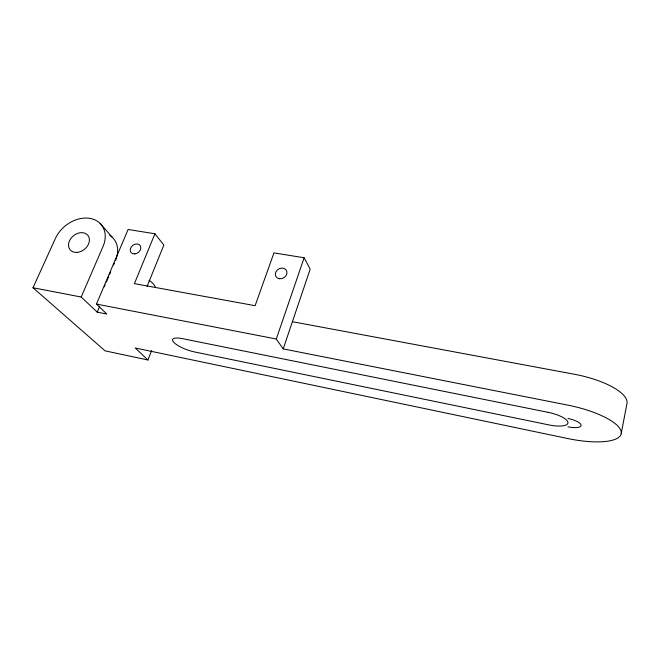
<?xml version="1.0" encoding="UTF-8"?>
<svg xmlns="http://www.w3.org/2000/svg" width="660" height="660" viewBox="0 0 660 660"><rect width="100%" height="100%" fill="white"/><g stroke="black" fill="none" stroke-linecap="round" stroke-linejoin="round"><path stroke-width="0.99" d="M621.233 433.562L627 403.318A52.907 17.68 12.2 0 0 574.588 374.286L292.397 321.709M151.701 350.443L147.947 359.989L135.234 347.993L567.98 438.587A53.559 16.343 12.7 0 0 621.299 432.721A53.559 16.343 12.7 0 0 567.955 405.157L283.198 348.892L310.183 269.164L304.144 257.755L273.941 252.904L255.115 305.695L134.409 283.635L154.935 233.788L128.106 229.474L96.451 304.078L106.846 314.045L97.226 312.147L81.197 297.025L33 287.743L55.39 238.483A28.628 21.821 -38.9 0 1 89.9 218.377A28.628 21.821 -38.9 0 1 103.001 246.551L81.197 297.025M283.198 348.892L276.284 339.009L304.144 257.755M147.031 286.522L163.862 245.066L154.935 233.788M104.313 286.852L105.121 284.955M106.326 282.117L108.735 276.424M109.535 274.535L110.748 271.689M113.561 265.056L114.361 263.167M97.226 312.147L99.627 306.454M96.451 304.078L276.284 339.009M147.947 359.989L105.064 350.848L33 287.743M100.138 223.443L112.604 237.641M148.921 280.318A25.402 20.377 -39.9 0 1 155.562 287.339M567.971 418.481A13.373 4.075 12.7 0 1 581.105 425.329A13.373 4.075 12.7 0 1 567.971 426.822M109.659 235.29A27.86 21.499 -39.2 0 1 115.566 260.32M548.122 412.335L182.243 338.605A16.921 4.719 20.1 0 0 173.77 342.292A16.921 4.719 20.1 0 0 194.576 351.953L548.856 424.908A19.816 6.064 13.1 0 0 567.963 422.59A19.816 6.064 13.1 0 0 548.122 412.335M77.319 252.367A11.451 8.729 -38.9 0 0 88.745 236.717A11.451 8.729 -38.9 0 0 70.859 238.491A11.451 8.729 -38.9 0 0 77.319 252.367M279.337 278.71A6.047 5.098 -30.5 0 0 286.861 271.582A6.047 5.098 -30.5 0 0 277.299 269.998A6.047 5.098 -30.5 0 0 279.337 278.71M134.838 253.894A5.734 4.505 -37.3 0 0 140.448 246.015A5.734 4.505 -37.3 0 0 131.315 246.873A5.734 4.505 -37.3 0 0 134.838 253.894"/></g></svg>
